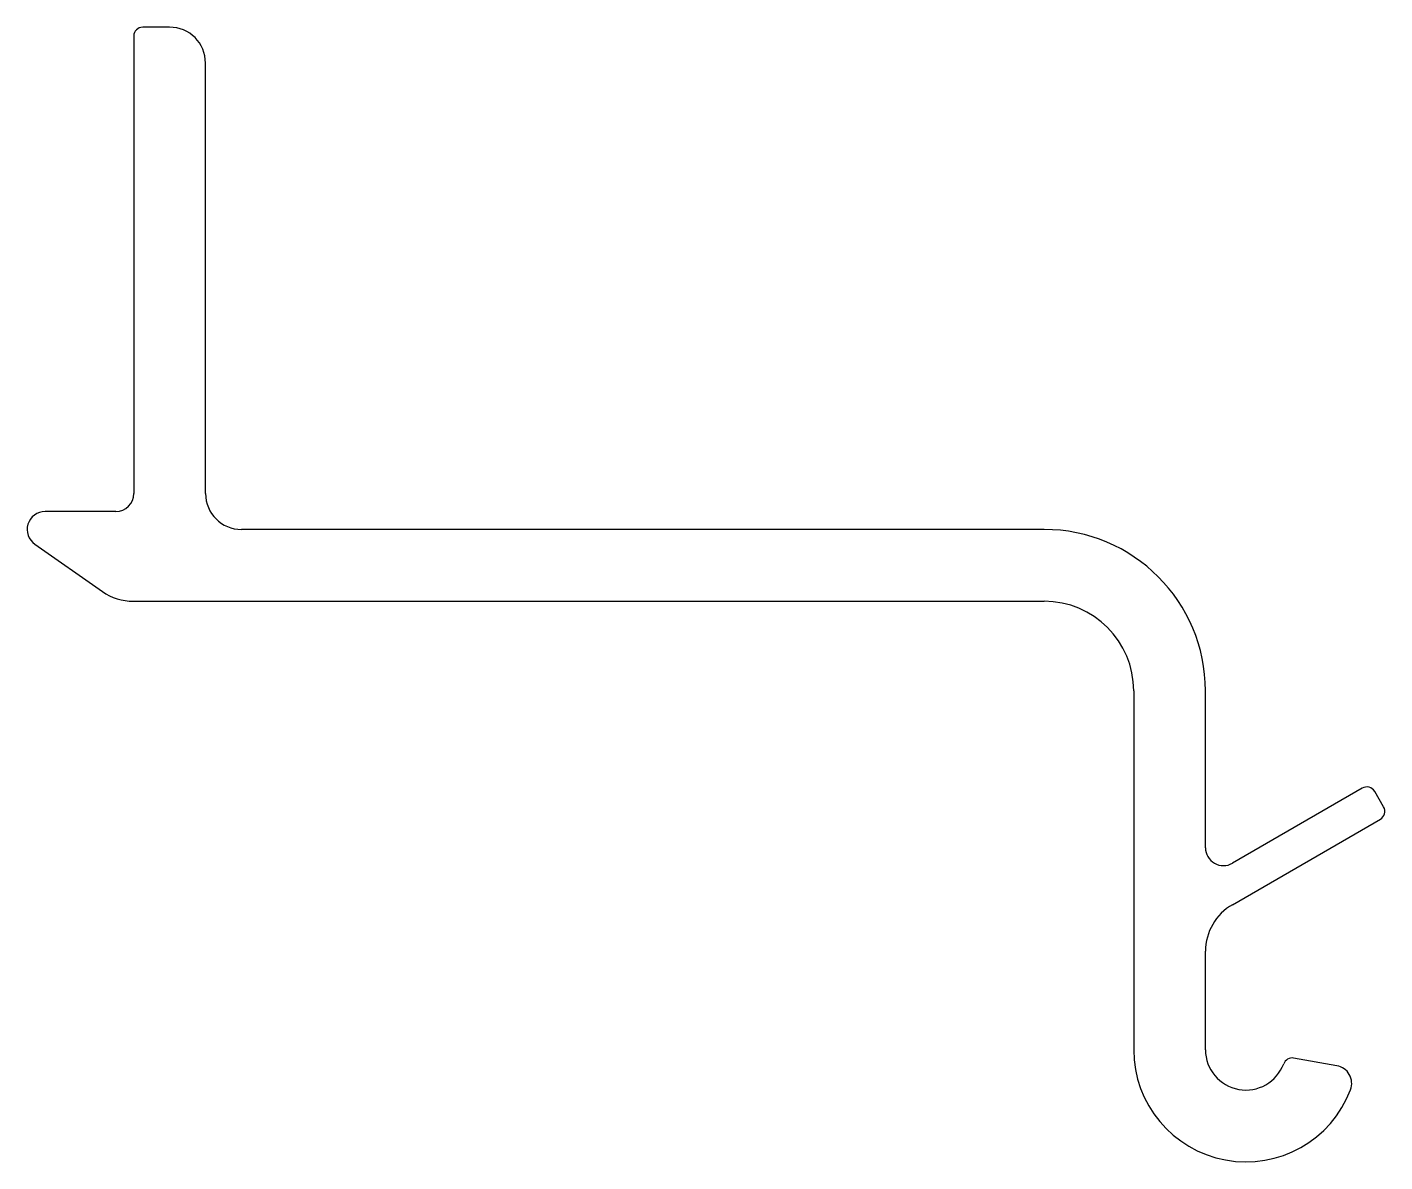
# Model space of a CAD drawing. Extents: x 1171 to 1246.7, y 1884.7 to 1947.9.
import ezdxf

# ---------------------------------------------------------------- set-up
doc = ezdxf.new("R2010")
doc.units = 0
doc.layers.get('0').update_dxf_attribs({"linetype": 'CONTINUOUS'})

msp = doc.modelspace()

# ---------------------------------------------------------------- linework, layer by layer
for p, q in [((1178.932, 1947.922), (1177.432, 1947.922)), ((1176.932, 1947.422), (1176.932, 1921.922)), ((1180.932, 1921.922), (1180.932, 1945.922)), ((1175.932, 1920.922), (1171.988, 1920.922)), ((1227.682, 1919.922), (1182.932, 1919.922)), ((1171.424, 1919.096), (1175.182, 1916.464)), ((1176.903, 1915.922), (1227.682, 1915.922)), ((1232.682, 1910.922), (1232.682, 1890.922)), ((1236.682, 1902.183), (1236.682, 1910.922)), ((1245.422, 1905.496), (1238.182, 1901.317)), ((1246.615, 1904.453), (1246.115, 1905.319)), ((1238.182, 1899.007), (1246.432, 1903.77)), ((1236.682, 1890.922), (1236.682, 1896.409)), ((1244.007, 1890.027), (1241.595, 1890.452))]:
    msp.add_line(p, q)
for centre, radius, start, end in [((1177.432, 1947.422), 0.5, 90, 180), ((1178.932, 1945.922), 2, 0, 90), ((1175.932, 1921.922), 1, 270, 0), ((1182.932, 1921.922), 2, 180, 270), ((1171.988, 1919.922), 1, 90, 235.65712), ((1227.682, 1910.922), 9, 0, 90), ((1176.903, 1918.922), 3, 234.9987, 270), ((1227.682, 1910.922), 5, 0, 90), ((1245.682, 1905.069), 0.5, 30.00162, 121.31207), ((1246.182, 1904.203), 0.5, 300.00058, 30.00168), ((1237.682, 1902.183), 1, 180, 300.00001), ((1239.682, 1896.409), 3, 120.00023, 180), ((1238.932, 1890.922), 6.25, 180, 339.12014), ((1238.932, 1890.922), 2.25, 180, 339.61777), ((1241.508, 1889.96), 0.5, 79.99534, 159.11078), ((1243.834, 1889.042), 1, 339.65468, 79.99661)]:
    msp.add_arc(centre, radius, start, end)

doc.saveas('drawing.dxf')
